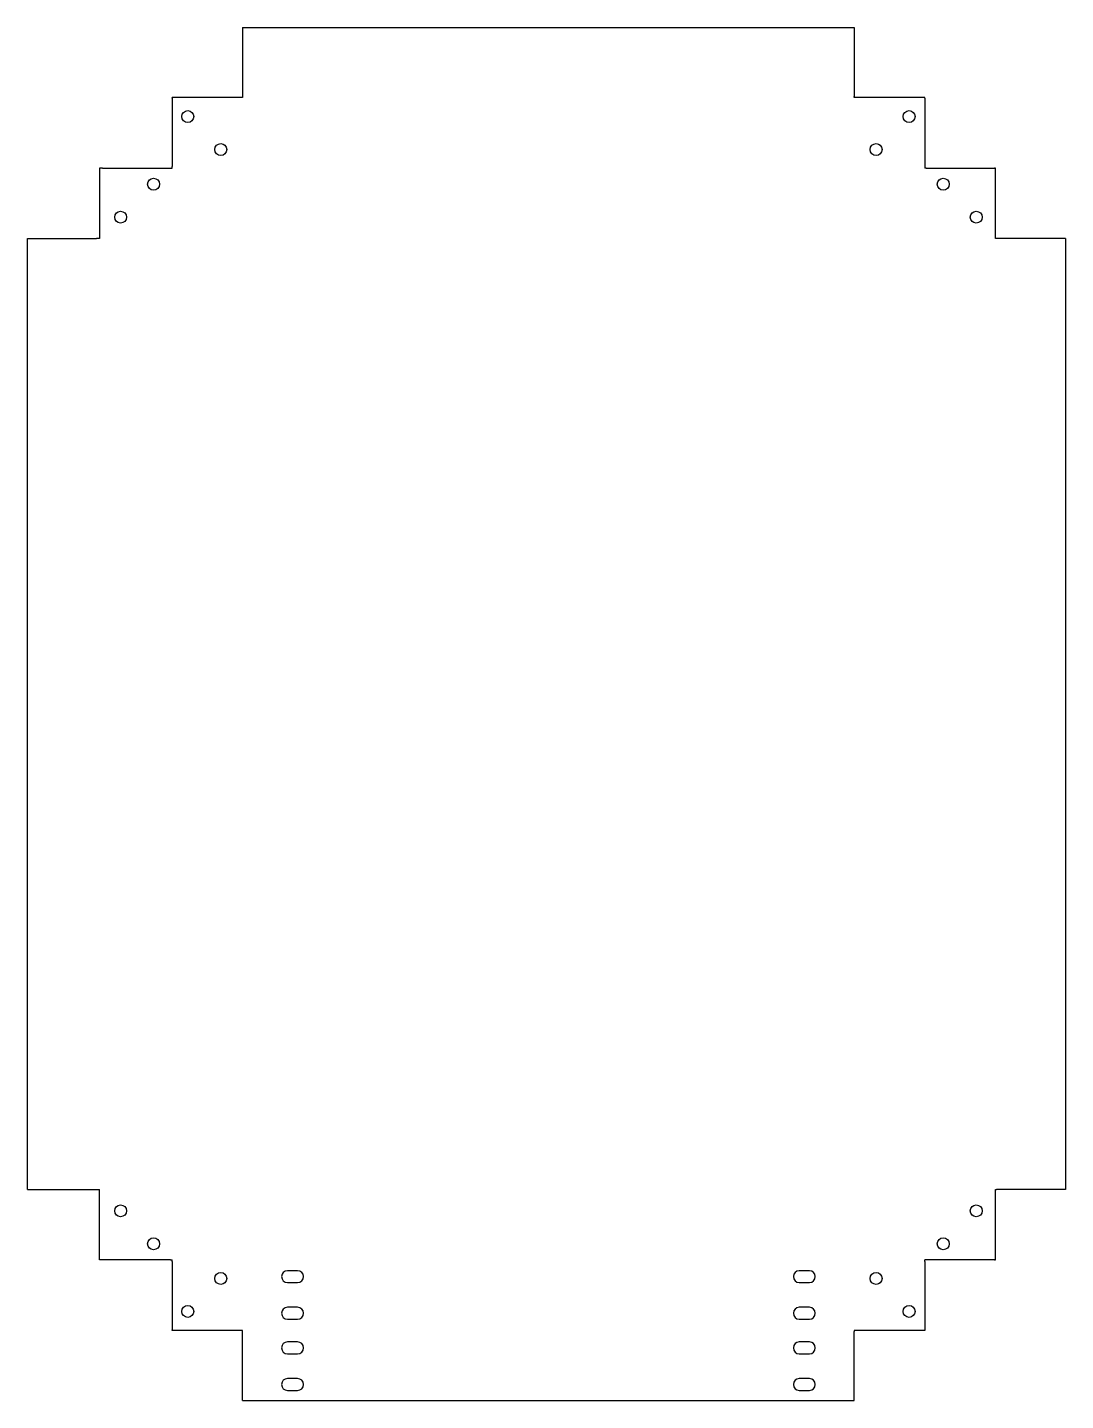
# Model space of a CAD drawing. Header units: millimetres. Extents: x 16 to 583, y -156 to 593.
import ezdxf

# ---------------------------------------------------------------- set-up
doc = ezdxf.new("R2010")
doc.units = ezdxf.units.MM
doc.layers.add('BANDEJA_SUPERIOR', color=7, linetype='Continuous')
doc.layers.add('Default', color=7, linetype='Continuous')

# ---------------------------------------------------------------- blocks, each defined once
blk = doc.blocks.new('SE')
at = {"layer": 'BANDEJA_SUPERIOR', "color": 7, "linetype": 'Continuous'}
for p, q in [((133.65, 593.36), (467.65, 593.36)), ((133.65, 593.36), (133.65, 555.61)), ((467.65, 593.36), (467.65, 555.61)), ((133.65, 555.17), (95.15, 555.17)), ((95.15, 554.73), (95.15, 555.17)), ((95.15, 554.73), (95.15, 517.48)), ((133.65, 555.61), (133.65, 555.17)), ((467.65, 555.17), (467.65, 555.61)), ((506.15, 555.17), (467.65, 555.17)), ((506.15, 554.73), (506.15, 555.17)), ((506.15, 554.73), (506.15, 517.48)), ((55.46, 516.61), (55.46, 478.11)), ((57.03, 516.61), (55.46, 516.61)), ((57.03, 516.61), (94.28, 516.61)), ((507.02, 516.61), (544.26, 516.61)), ((544.78, 516.61), (544.26, 516.61)), ((544.78, 478.11), (544.78, 516.61)), ((16.13, -40.89), (16.13, 478.11)), ((16.13, 478.11), (53.88, 478.11)), ((55.46, 478.11), (53.88, 478.11)), ((545.31, 478.11), (544.78, 478.11)), ((583.06, 478.11), (545.31, 478.11)), ((583.06, 478.11), (583.06, -40.89)), ((16.13, -40.89), (53.88, -40.89)), ((53.88, -40.89), (55.46, -40.89)), ((55.46, -79.39), (55.46, -40.89)), ((544.78, -79.39), (544.78, -40.89)), ((544.78, -40.89), (545.31, -40.89)), ((583.06, -40.89), (545.31, -40.89)), ((57.03, -79.39), (55.46, -79.39)), ((94.28, -79.39), (57.03, -79.39)), ((95.15, -80.26), (95.15, -117.51)), ((506.15, -80.26), (506.15, -117.51)), ((544.26, -79.39), (507.02, -79.39)), ((544.26, -79.39), (544.78, -79.39)), ((163.65, -85.26), (158.15, -85.26)), ((443.15, -85.26), (437.65, -85.26)), ((158.15, -91.76), (163.65, -91.76)), ((437.65, -91.76), (443.15, -91.76)), ((163.65, -105.26), (158.15, -105.26)), ((158.15, -111.76), (163.65, -111.76)), ((443.15, -105.26), (437.65, -105.26)), ((437.65, -111.76), (443.15, -111.76)), ((95.15, -117.95), (95.15, -117.51)), ((133.65, -117.95), (95.15, -117.95)), ((133.65, -118.39), (133.65, -117.95)), ((133.65, -117.95), (133.65, -117.95)), ((133.65, -156.14), (133.65, -118.39)), ((506.15, -117.95), (467.65, -117.95)), ((467.65, -117.95), (467.65, -117.95)), ((467.65, -117.95), (467.65, -118.39)), ((467.65, -156.14), (467.65, -118.39)), ((506.15, -117.51), (506.15, -117.95)), ((163.65, -124.14), (158.15, -124.14)), ((443.15, -124.14), (437.65, -124.14)), ((158.15, -130.64), (163.65, -130.64)), ((437.65, -130.64), (443.15, -130.64)), ((163.65, -144.14), (158.15, -144.14)), ((443.15, -144.14), (437.65, -144.14)), ((133.65, -156.14), (467.65, -156.14)), ((158.15, -150.64), (163.65, -150.64)), ((437.65, -150.64), (443.15, -150.64))]:
    blk.add_line(p, q, dxfattribs=at)
for centre in [(103.69, 544.73), (497.6, 544.73), (121.69, 526.73), (479.6, 526.73), (85.03, 507.81), (516.27, 507.81), (67.03, 489.81), (534.27, 489.81), (67.03, -52.59), (534.27, -52.59), (85.03, -70.59), (516.27, -70.59), (121.69, -89.51), (479.6, -89.51), (103.69, -107.51), (497.6, -107.51)]:
    blk.add_circle(centre, 3.25, dxfattribs=at)
for centre, start, end in [((158.15, -88.51), 90, 270), ((163.65, -88.51), 270, 90), ((437.65, -88.51), 90, 270), ((443.15, -88.51), 270, 90), ((158.15, -108.51), 90, 270), ((163.65, -108.51), 270, 90), ((437.65, -108.51), 90, 270), ((443.15, -108.51), 270, 90), ((158.15, -127.39), 90, 270), ((163.65, -127.39), 270, 90), ((437.65, -127.39), 90, 270), ((443.15, -127.39), 270, 90), ((158.15, -147.39), 90, 270), ((163.65, -147.39), 270, 90), ((437.65, -147.39), 90, 270), ((443.15, -147.39), 270, 90)]:
    blk.add_arc(centre, 3.25, start, end, dxfattribs=at)

msp = doc.modelspace()

# ---------------------------------------------------------------- linework, layer by layer
at = {"layer": 'Default', "color": 7, "linetype": 'Continuous'}
for p, q in [((95.15, 516.61), (95.15, 517.48)), ((506.15, 517.48), (506.15, 516.61)), ((94.28, 516.61), (95.15, 516.61)), ((507.02, 516.61), (506.15, 516.61)), ((94.28, -79.39), (95.15, -79.39)), ((95.15, -80.26), (95.15, -79.39)), ((506.15, -80.26), (506.15, -79.39)), ((507.02, -79.39), (506.15, -79.39))]:
    msp.add_line(p, q, dxfattribs=at)

# ---------------------------------------------------------------- block references
at = {"layer": 'Default'}
msp.add_blockref('SE', (0, 0), dxfattribs=at)

doc.saveas('drawing.dxf')
